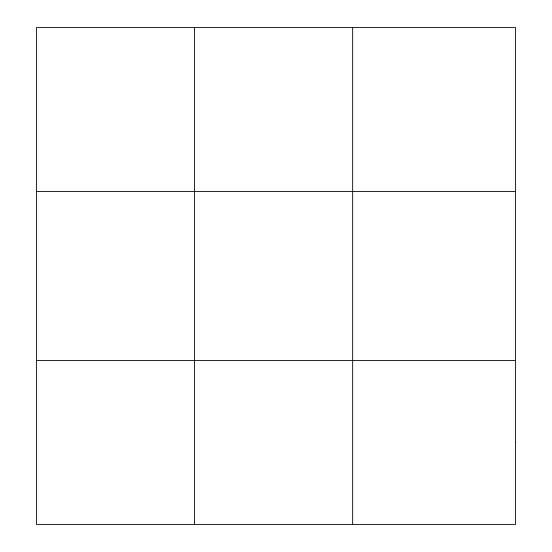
<?xml version="1.0" encoding="UTF-8"?>
<svg xmlns="http://www.w3.org/2000/svg" width="552" height="552" viewBox="0 0 552 552"><rect width="100%" height="100%" fill="white"/><g stroke="black" fill="none" stroke-linecap="round" stroke-linejoin="round"><path stroke-width="0.83" d="M194.552 27.6L194.552 524.4M352.659 27.6L352.659 524.4M36.453 191.544L515.547 191.544M36.453 360.456L515.547 360.456M515.547 442.428L515.547 524.4L36.453 524.4L36.453 27.6L515.547 27.6L515.547 442.428"/></g></svg>
